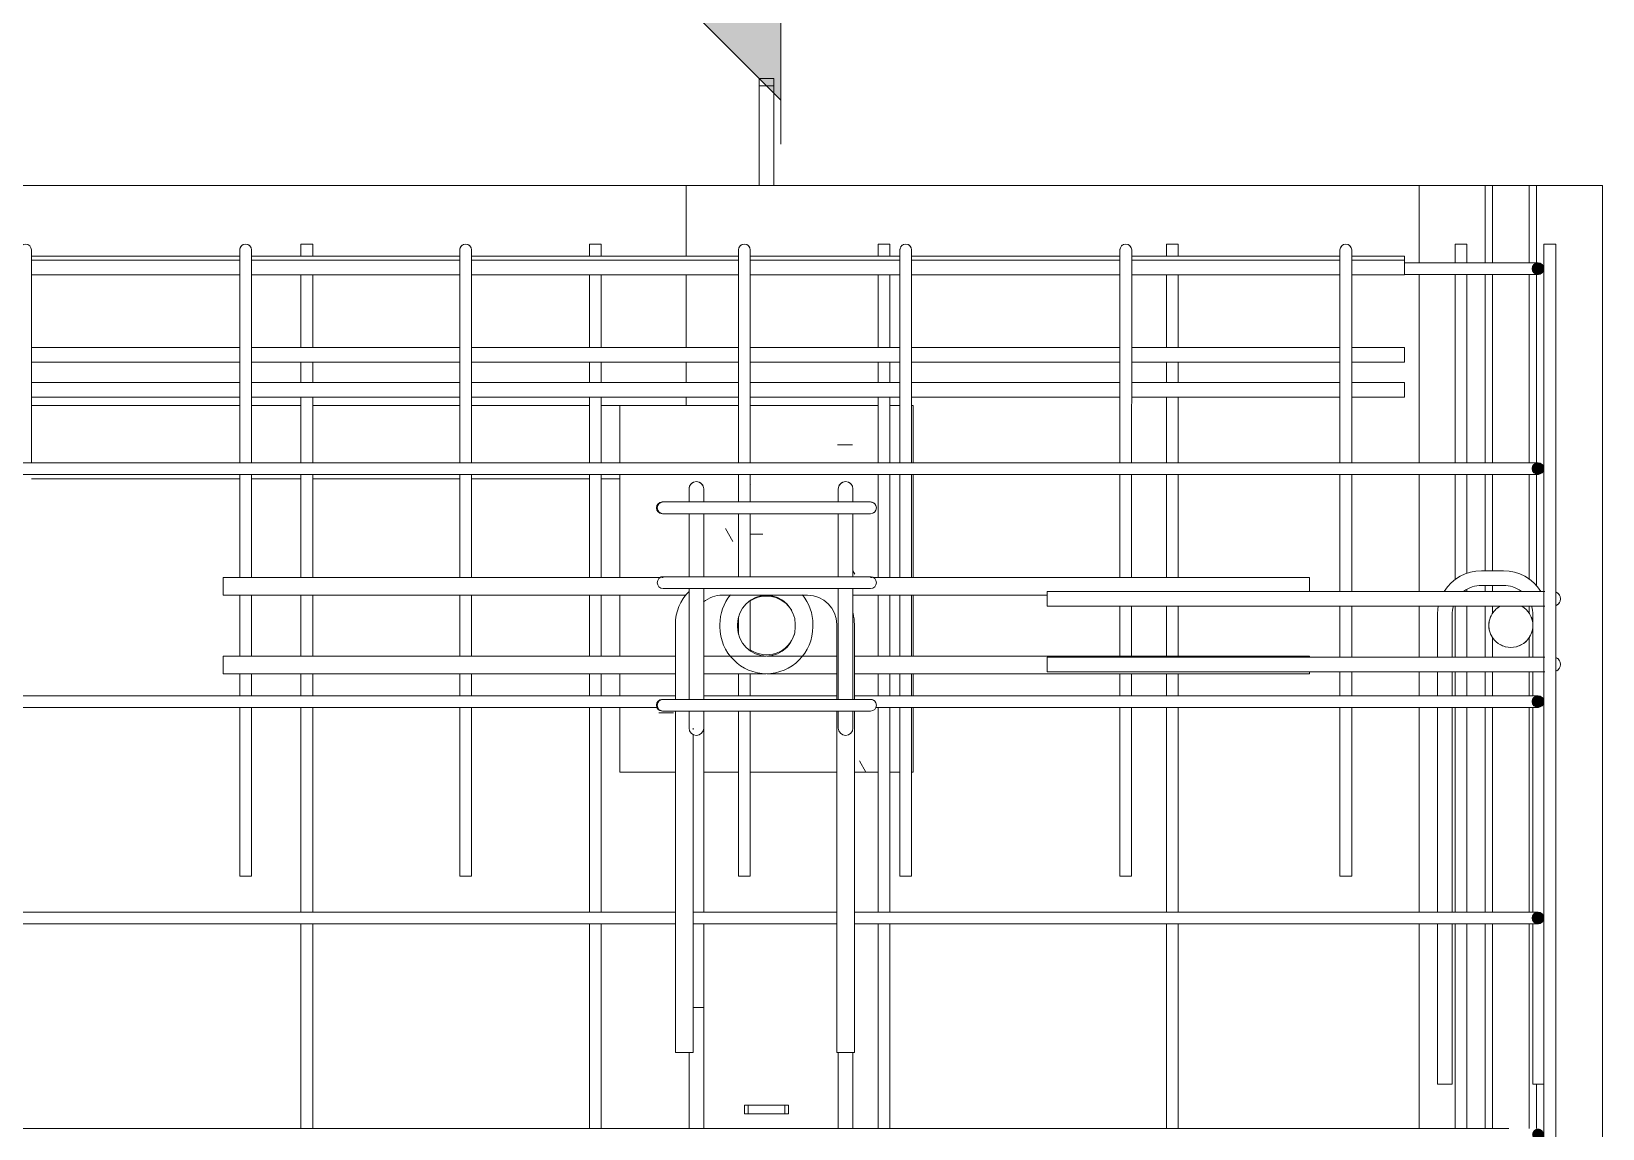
# Model space of a CAD drawing. Header units: millimetres. Extents: x 5559 to 16882, y -798 to 6095.
# Drawn here: x 8201 to 9272, y 2357 to 3105 of the extents above; entities that cross this region are included whole.
import ezdxf

# ---------------------------------------------------------------- set-up
doc = ezdxf.new("R2010")
doc.units = ezdxf.units.MM
for name, color, linetype, lineweight in [('A-GENM', 13, 'Continuous', 18), ('A-WALL', 113, 'Continuous', 18), ('G-ANNO-SYMB', 111, 'Continuous', 9), ('S-BEAM', 12, 'Continuous', 18), ('S-RBAR', 171, 'Continuous', 18)]:
    doc.layers.add(name, color=color, linetype=linetype, lineweight=lineweight)

# ---------------------------------------------------------------- blocks, each defined once
blk = doc.blocks.new('RR spread anchor face based - RR-SA-1_4-160-459834-Elevation Front Copy 1')
at = {"layer": 'A-GENM'}
for p, q in [((8687.4, 2373), (8689.9, 2373)), ((8687.4, 2367), (8687.4, 2373)), ((8689.9, 2367), (8687.4, 2367)), ((8689.9, 2373), (8714.9, 2373)), ((8689.9, 2367), (8689.9, 2373)), ((8714.9, 2367), (8689.9, 2367)), ((8714.9, 2373), (8717.4, 2373)), ((8714.9, 2367), (8714.9, 2373)), ((8717.4, 2367), (8714.9, 2367)), ((8717.4, 2373), (8717.4, 2367))]:
    blk.add_line(p, q, dxfattribs=at)
blk = doc.blocks.new('RR spread anchor face based - RR-SA-2_5-150-295850-Elevation Front Copy 1')
at = {"layer": 'A-GENM'}
for p, q in [((8697.4, 3068), (8697.4, 3073)), ((8707.4, 3073), (8697.4, 3073)), ((8697.4, 3000), (8697.4, 3068)), ((8707.4, 3068), (8697.4, 3068)), ((8707.4, 3073), (8707.4, 3068)), ((8707.4, 3068), (8707.4, 3000))]:
    blk.add_line(p, q, dxfattribs=at)
blk = doc.blocks.new('Detail View - M_Section Head - Filled_rfa-3-445012-Elevation Front Copy 1')
at = {"layer": 'G-ANNO-SYMB'}
h = blk.add_hatch(color=256, dxfattribs=at)
edge = h.paths.add_edge_path()
edge.add_line((8712.3, 3481.9), (8500.5, 3270))
edge.add_line((8500.5, 3270), (8712.3, 3058.2))
edge.add_line((8712.3, 3058.2), (8712.3, 3120.5))
edge.add_arc((8712.3, 3270.5), 150, 90, 270, ccw=False)
edge.add_line((8712.3, 3420.5), (8712.3, 3481.9))
for p, q in [((8500.5, 3270), (8712.3, 3481.9)), ((8712.3, 3481.9), (8712.3, 3420.5)), ((8712.3, 3058.2), (8500.5, 3270)), ((8712.3, 3120.5), (8712.3, 3058.2))]:
    blk.add_line(p, q, dxfattribs=at)
for start, end in [(90, 270), (90, 270), (270, 90)]:
    blk.add_arc((8712.3, 3270.5), 150, start, end, dxfattribs=at)

msp = doc.modelspace()

# ---------------------------------------------------------------- hatches: boundary and pattern name
at = {"layer": 'S-BEAM'}
h = msp.add_hatch(dxfattribs=at)
h.set_pattern_fill('FP_2', color=256, style=0, pattern_type=2)
h.set_pattern_definition([(0, (6068.51, -346.85), (243.84, 60.96), [10.058, -172.822, 10.058, -172.822, -975.36]), (0, (6068.51, -346.85), (243.84, 60.96), [-365.76, 10.058, -355.702, 10.058, -172.822, -426.72]), (0, (6068.51, -346.85), (243.84, 60.96), [-914.4, 10.058, -111.862, 10.058, -294.742]), (120, (6159.95, -316.37), (-174.7129, 180.6916), [10.058, -172.822, 10.058, -1148.182]), (120, (6159.95, -316.37), (-174.7129, 180.6916), [-192.938, -172.822, 10.058, -355.702, -609.6]), (120, (6159.95, -316.37), (-174.7129, 180.6916), [-731.52, 10.058, -172.822, 10.058, -416.662]), (120, (6159.95, -316.37), (-174.7129, 180.6916), [-924.458, -111.862, 10.058, -294.742]), (240, (6190.43, -194.45), (-69.1271, -241.6516), [10.058, -172.822, 10.058, -1148.182]), (240, (6190.43, -194.45), (-69.1271, -241.6516), [-192.938, -172.822, 10.058, -355.702, -609.6]), (240, (6190.43, -194.45), (-69.1271, -241.6516), [-731.52, 10.058, -172.822, 10.058, -416.662]), (240, (6190.43, -194.45), (-69.1271, -241.6516), [-924.458, -111.862, 10.058, -294.742])])
h.paths.add_polyline_path([(8793.37558, 2600), (8793.37484, 2644.09571), (8786.48982, 2644.09571), (8786.48982, 2600), (8793.37484, 2600)])
h.paths.add_polyline_path([(8778.48982, 2600), (8778.48982, 2644.09571), (8777.05226, 2644.09571), (8776.84516, 2643.59571), (8775.38106, 2642.13161), (8773.38106, 2641.59571), (8762.38115, 2641.59571), (8762.38115, 2600)])
h.paths.add_polyline_path([(8801.37558, 2600), (8802.38309, 2600), (8802.38309, 2644.09571), (8801.37558, 2644.09571), (8801.37558, 2600.80601)])
h.paths.add_polyline_path([(8733.49254, 2600), (8750.38115, 2600), (8750.38115, 2641.59571), (8691.37558, 2641.59571), (8691.37558, 2600)])
h.paths.add_polyline_path([(8683.37558, 2600), (8683.37484, 2641.59571), (8659.64747, 2641.59571), (8659.64747, 2600), (8683.37484, 2600)])
h.paths.add_polyline_path([(8613.23825, 2600), (8640.37928, 2600), (8640.37928, 2641.59571), (8630.00341, 2641.87383), (8628.97938, 2642.53329), (8627.38106, 2644.09571), (8602.38309, 2644.09571), (8602.38309, 2600)])
h.paths.add_polyline_path([(8659.64747, 2652.09571), (8683.37484, 2652.09571), (8683.37484, 2667.0625), (8659.64747, 2667.0625), (8659.64747, 2652.60655)])
h.paths.add_polyline_path([(8778.48982, 2652.09571), (8778.48982, 2667.0625), (8762.38115, 2667.0625), (8762.42013, 2652.09571), (8763.55611, 2652.09571)])
h.paths.add_polyline_path([(8786.48982, 2652.09571), (8793.37484, 2652.09571), (8793.37484, 2667.0625), (8786.48982, 2667.0625), (8786.48982, 2654.83122)])
h.paths.add_polyline_path([(8691.37558, 2652.09571), (8750.38115, 2652.09571), (8750.38115, 2667.0625), (8691.37558, 2667.0625), (8691.37558, 2654.83122)])
h.paths.add_polyline_path([(8640.37928, 2652.09571), (8640.37928, 2667.0625), (8602.38309, 2667.0625), (8602.38309, 2652.09571), (8613.23825, 2652.09571)])
h.paths.add_polyline_path([(8802.38309, 2652.09571), (8802.38309, 2667.0625), (8801.37558, 2667.0625), (8801.37558, 2652.09571)])
h.paths.add_polyline_path([(8671.79414, 2679.0625), (8678.05894, 2679.0625), (8674.98963, 2683.0625), (8671.79295, 2690.77997), (8670.70377, 2700.69141), (8671.79414, 2708.96677), (8674.99095, 2716.68309), (8678.05018, 2720.66995), (8671.79282, 2720.59274), (8667.2029, 2719.98847), (8662.37928, 2717.99046), (8659.64747, 2715.89427), (8659.64747, 2679.0625), (8671.79282, 2679.0625)])
h.paths.add_polyline_path([(8640.37928, 2679.0625), (8640.37928, 2700.66995), (8641.46965, 2708.95216), (8644.66647, 2716.66995), (8647.74454, 2720.68137), (8602.38309, 2720.68137), (8602.38309, 2679.0625), (8613.23825, 2679.0625)])
h.paths.add_polyline_path([(8729.75146, 2679.0625), (8750.38115, 2679.0625), (8750.38115, 2700.66995), (8749.69967, 2705.84633), (8747.70166, 2710.66995), (8744.52329, 2714.81208), (8740.38115, 2717.99046), (8735.55753, 2719.98847), (8729.77523, 2720.66995), (8726.71601, 2720.66995), (8729.77655, 2716.68137), (8732.97398, 2708.9589), (8734.06242, 2699.05246), (8732.89327, 2690.58693), (8729.77368, 2683.05875), (8726.70724, 2679.0625)])
h.paths.add_polyline_path([(8762.38115, 2679.0625), (8778.48982, 2679.0625), (8778.48982, 2720.68137), (8761.38393, 2720.68137), (8761.38393, 2708.24459), (8762.38115, 2700.66995), (8762.38115, 2688.01357)])
h.paths.add_polyline_path([(8786.48982, 2679.0625), (8793.37484, 2679.0625), (8793.37484, 2720.68137), (8786.48982, 2720.68137), (8786.48982, 2688.01357)])
h.paths.add_polyline_path([(8801.37558, 2679.0625), (8802.38309, 2679.0625), (8802.38309, 2720.68137), (8801.37558, 2720.68137), (8801.37558, 2688.01357)])
h.paths.add_polyline_path([(8702.38309, 2679.10472), (8708.19554, 2680.14028), (8712.7932, 2682.30274), (8716.75082, 2685.63227), (8719.75023, 2689.94924), (8719.10663, 2689.22202), (8716.11889, 2685.54607), (8712.06242, 2682.54666), (8707.2388, 2680.63927), (8701.23753, 2680.15082), (8697.20671, 2680.68148), (8691.37558, 2682.76115), (8692.70377, 2681.74199), (8697.52739, 2679.74398), (8702.06374, 2679.14676)])
h.paths.add_polyline_path([(8719.62006, 2710.10887), (8719.38293, 2710.68137), (8716.20455, 2714.8235), (8712.06242, 2718.00188), (8707.2388, 2719.99988), (8701.93665, 2720.58037), (8696.90067, 2719.74029), (8692.18889, 2717.6068), (8692.38309, 2717.32051), (8697.69281, 2719.38251), (8703.42896, 2719.86231), (8707.55947, 2719.31852), (8713.21604, 2716.68137), (8716.52523, 2714.14214), (8719.38425, 2710.41619)])
h.paths.add_polyline_path([(8659.64747, 2793.05437), (8649.81784, 2794.34846), (8650.31734, 2795.55437), (8652.14747, 2797.38449), (8654.64747, 2798.05437), (8657.14747, 2797.38449), (8658.9776, 2795.55437), (8659.4771, 2794.34846)])
h.paths.add_polyline_path([(8631.38106, 2732.68137), (8631.38106, 2733.13698), (8649.64747, 2733.13698), (8649.64747, 2776.17825), (8630.00341, 2776.45637), (8628.97938, 2777.11583), (8627.91695, 2778.17825), (8627.38106, 2780.17825), (8628.00341, 2782.26471), (8630.00341, 2783.90014), (8630.96813, 2784.04196), (8631.38106, 2781.21353), (8631.38106, 2784.17825), (8649.64747, 2784.17825), (8649.81784, 2793.05437), (8659.64747, 2793.05437), (8659.64747, 2784.17825), (8683.37484, 2784.17825), (8683.37484, 2802.9297), (8602.38309, 2802.9297), (8602.38309, 2732.68137), (8631.01017, 2732.68137)])
h.paths.add_polyline_path([(8761.38393, 2793.05437), (8751.5543, 2794.34846), (8752.0538, 2795.55437), (8753.88393, 2797.38449), (8756.38393, 2798.05437), (8758.88393, 2797.38449), (8760.71406, 2795.55437), (8761.33462, 2793.42891)])
h.paths.add_polyline_path([(8773.38106, 2776.17825), (8774.41633, 2784.04196), (8775.38106, 2783.64236), (8776.84516, 2782.17825), (8777.38106, 2780.17825), (8776.84516, 2778.17825), (8775.38106, 2776.71415), (8774.41633, 2776.31455)])
h.paths.add_polyline_path([(8778.48982, 2732.68137), (8778.48982, 2802.9297), (8691.37558, 2802.9297), (8691.37558, 2784.17825), (8751.38393, 2784.17825), (8751.5543, 2793.05437), (8761.38393, 2793.05437), (8761.38393, 2784.17825), (8773.38106, 2784.04196), (8773.38106, 2776.17825), (8761.38393, 2776.17825), (8761.38393, 2733.13698), (8773.38106, 2733.00069), (8773.38106, 2732.68137), (8777.38106, 2732.68137)])
h.paths.add_polyline_path([(8802.38309, 2732.68137), (8802.38309, 2802.9297), (8801.37558, 2802.9297), (8801.37558, 2732.68137)])
h.paths.add_polyline_path([(8786.48982, 2732.68137), (8793.37484, 2732.68137), (8793.37484, 2802.9297), (8786.48982, 2802.9297), (8786.48982, 2754.37826)])
h.paths.add_polyline_path([(8659.64747, 2733.13698), (8683.37484, 2733.13698), (8683.37484, 2776.17825), (8659.64747, 2776.17825), (8659.64747, 2747.21019)])
h.paths.add_polyline_path([(8733.36756, 2733.13698), (8751.38393, 2733.13698), (8751.38393, 2776.17825), (8691.37558, 2776.17825), (8691.37558, 2733.13698), (8728.52937, 2733.13698)])
h.paths.add_polyline_path([(8613.23825, 2810.9297), (8683.37484, 2810.9297), (8683.37484, 2850), (8602.38309, 2850), (8602.38309, 2810.9297)])
h.paths.add_polyline_path([(8733.49254, 2810.9297), (8778.48982, 2810.9297), (8778.48982, 2850), (8691.37834, 2850), (8691.37565, 2810.9297)])
h.paths.add_polyline_path([(8786.48982, 2810.9297), (8793.37484, 2810.9297), (8793.37484, 2850), (8786.48982, 2850), (8786.48982, 2814.45508)])
h.paths.add_polyline_path([(8802.38309, 2810.9297), (8802.38309, 2850), (8801.37834, 2850), (8801.37565, 2810.9297)])
h = msp.add_hatch(dxfattribs=at)
h.set_pattern_fill('FP_1', color=256, style=0, pattern_type=2)
h.set_pattern_definition([(0.0001, (8602.45, -346.85), (0.0098, 60.96), [0.0004, -0.00693, 0.0004, -0.04601]), (0.0001, (8602.45, -346.85), (0.0098, 60.96), [-0.00773, -0.00693, 0.0004, -0.01425, -0.02443]), (0.0001, (8602.45, -346.85), (0.0098, 60.96), [-0.02931, 0.0004, -0.00693, 0.0004, -0.0167]), (0.0001, (8602.45, -346.85), (0.0098, 60.96), [-0.03705, -0.00448, 0.0004, -0.01181]), (90.001, (8602.453, -316.368), (-0.0059736703314, 180.6919999232608), [8.711, -149.668, 8.711, -994.354]), (90.001, (8602.453, -316.368), (-0.0059736703314, 180.6919999232608), [-167.09, -149.668, 8.711, -308.047, -527.929]), (90.001, (8602.453, -316.368), (-0.0059736703314, 180.6919999232608), [-633.515, 8.711, -149.668, 8.711, -360.84]), (90.001, (8602.453, -316.368), (-0.0059736703314, 180.6919999232608), [-800.604, -96.875, 8.711, -255.254]), (269.999, (8602.454, -194.448), (-0.0013976230443, -241.6520000124126), [8.711, -149.668, -1003.065]), (269.999, (8602.454, -194.448), (-0.0013976230443, -241.6520000124126), [-158.379, 8.711, -149.668, -844.687]), (269.999, (8602.454, -194.448), (-0.0013976230443, -241.6520000124126), [-316.757, 8.711, -308.047, -527.929]), (269.999, (8602.454, -194.448), (-0.0013976230443, -241.6520000124126), [-633.515, 8.711, -149.668, -369.55]), (269.999, (8602.454, -194.448), (-0.0013976230443, -241.6520000124126), [-791.894, 8.711, -96.875, -263.965]), (269.999, (8602.454, -194.448), (-0.0013976230443, -241.6520000124126), [-897.479, 8.711, -255.254])])
h.paths.add_polyline_path([(8602.37808, 2652.09571), (8602.38309, 2652.09571), (8602.37808, 2667.0625)])
h.paths.add_polyline_path([(8602.37808, 2679.0625), (8602.38309, 2679.0625), (8602.37808, 2688.01357)])
h.paths.add_polyline_path([(8602.37808, 2732.68137), (8602.38309, 2732.68137), (8602.37808, 2800)])
h.paths.add_polyline_path([(8602.37918, 2810.9297), (8602.38309, 2810.9297), (8602.38016, 2820.74296)])
at = {"layer": 'S-RBAR'}
h = msp.add_hatch(color=256, dxfattribs=at)
edge = h.paths.add_edge_path()
edge.add_arc((9228.37808, 2943.26368), 4, 0, 360)
for points in [[(9228.37808, 2939.26368), (9232.18231, 2942.02762), (9230.72922, 2946.49975), (9226.02694, 2946.49975), (9224.57385, 2942.02762)], [(9228.37808, 2802.9297), (9232.18231, 2805.69363), (9230.72922, 2810.16577), (9226.02694, 2810.16577), (9224.57385, 2805.69363)], [(9228.37808, 2644.09571), (9232.18231, 2646.85965), (9230.72922, 2651.33178), (9226.02694, 2651.33178), (9224.57385, 2646.85965)], [(9228.37808, 2496.51173), (9232.18231, 2499.27566), (9230.72922, 2503.7478), (9226.02694, 2503.7478), (9224.57385, 2499.27566)]]:
    msp.add_hatch(color=256, dxfattribs=at).paths.add_polyline_path(points)
h = msp.add_hatch(color=256, dxfattribs=at)
edge = h.paths.add_edge_path()
edge.add_arc((9228.37808, 2806.9297), 4, 0, 360)
h = msp.add_hatch(color=256, dxfattribs=at)
edge = h.paths.add_edge_path()
edge.add_arc((9228.37808, 2648.09571), 4, 0, 360)
h = msp.add_hatch(color=256, dxfattribs=at)
edge = h.paths.add_edge_path()
edge.add_arc((9228.37808, 2500.51173), 4, 0, 360)
h = msp.add_hatch(color=256, dxfattribs=at)
edge = h.paths.add_edge_path()
edge.add_arc((9228.37808, 2352.92774), 4, 0, 360)

# ---------------------------------------------------------------- linework, layer by layer
at = {"layer": 'A-WALL'}
for p, q in [((9272.38409, 3000), (8647.63934, 3000)), ((9147.38409, 2947.26368), (9147.38409, 3000)), ((9192.38409, 2947.26368), (9192.38409, 3000)), ((9197.38349, 3000), (9197.38349, 2947.26368)), ((9222.38349, 2947.26368), (9222.38349, 3000)), ((9227.38409, 3000), (9227.38409, 2947.26368)), ((9272.38409, 3000), (9272.38409, -200)), ((9147.38409, 2810.9297), (9147.38409, 2939.26368)), ((9192.38409, 2810.9297), (9192.38409, 2939.26368)), ((9197.38349, 2939.26368), (9197.38349, 2810.9297)), ((9222.38349, 2810.9297), (9222.38349, 2939.26368)), ((9227.38409, 2939.26368), (9227.38409, 2810.9297)), ((9147.38409, 2723.12018), (9147.38409, 2802.9297)), ((9192.38409, 2737.32125), (9192.38409, 2802.9297)), ((9197.38349, 2802.9297), (9197.38349, 2737.32125)), ((9222.38349, 2731.37406), (9222.38349, 2802.9297)), ((9227.38409, 2802.9297), (9227.38409, 2726.84032)), ((9192.38409, 2723.12018), (9192.38409, 2727.32125)), ((9197.38349, 2727.32125), (9197.38349, 2723.12018)), ((9147.38409, 2678.44286), (9147.38409, 2713.12018)), ((9192.38409, 2678.44286), (9192.38409, 2713.12018)), ((9197.38349, 2713.12018), (9197.38349, 2708.29156)), ((9222.38349, 2708.29156), (9222.38349, 2713.12018)), ((9197.38349, 2691.70844), (9197.38349, 2678.44286)), ((9222.38349, 2678.44286), (9222.38349, 2691.70844)), ((9147.38409, 2652.09571), (9147.38409, 2668.44286)), ((9192.38409, 2652.09571), (9192.38409, 2668.44286)), ((9197.38349, 2668.44286), (9197.38349, 2652.09571)), ((9222.38349, 2652.09571), (9222.38349, 2668.44286)), ((9147.38409, 2504.51173), (9147.38409, 2644.09571)), ((9192.38409, 2504.51173), (9192.38409, 2644.09571)), ((9197.38349, 2644.09571), (9197.38349, 2504.51173)), ((9222.38349, 2504.51173), (9222.38349, 2644.09571)), ((9147.38409, 2356.92774), (9147.38409, 2496.51173)), ((9192.38409, 2356.92774), (9192.38409, 2496.51173)), ((9197.38349, 2496.51173), (9197.38349, 2356.92774)), ((9222.38349, 2356.92774), (9222.38349, 2496.51173)), ((9227.38409, 2387.32125), (9227.38409, 2356.92774))]:
    msp.add_line(p, q, dxfattribs=at)
at = {"layer": 'A-WALL', "flags": 128}
for points in [[(9197.38349, 2708.29156), (9196.635, 2707.03385), (9196.01263, 2705.70917), (9195.52231, 2704.33013), (9195.16871, 2702.90986), (9194.95519, 2701.46189), (9194.88379, 2700)], [(9194.88379, 2700), (9194.95519, 2698.53811), (9195.16871, 2697.09014), (9195.52231, 2695.66987), (9196.01263, 2694.29083), (9196.635, 2692.96615), (9197.38349, 2691.70844)], [(9224.88118, 2700.27786), (9224.81238, 2701.46189), (9224.59881, 2702.90986), (9224.24512, 2704.33013), (9223.75468, 2705.70917), (9223.13217, 2707.03385), (9222.38349, 2708.29156)], [(9222.38349, 2691.70844), (9223.13217, 2692.96615), (9223.75468, 2694.29083), (9224.24512, 2695.66987), (9224.59881, 2697.09014), (9224.81238, 2698.53811), (9224.88118, 2699.72214)]]:
    msp.add_lwpolyline(points, dxfattribs=at)
at = {"layer": 'A-WALL'}
for centre, start, end in [((9209.88349, 2700), 118.86274833, 146.44269024), ((9209.87808, 2700), 125.24692843, 133.6288477), ((9209.88349, 2700), 33.55730976, 61.13725167), ((9209.87808, 2700), 46.21840685, 55.3700882), ((9209.87808, 2700), 30.38673401, 40.37787985), ((9209.87808, 2700), 165.71191206, 180), ((9209.87808, 2700), 180, 194.28808794), ((9209.87808, 2700), 150.56643166, 163.1431314), ((9209.87808, 2700), 140.20157178, 149.30703222), ((9209.87808, 2700), 15.25908708, 29.6843961), ((9209.87808, 2700), 0.22924516, 14.66022938), ((9209.87808, 2700), 345.33977062, 359.77075484), ((9209.87808, 2700), 196.8568686, 209.43356834), ((9209.87808, 2700), 210.69296778, 219.79842822), ((9209.88349, 2700), 213.55730976, 326.44269024), ((9209.87808, 2700), 226.3711523, 233.68263535), ((9209.87808, 2700), 304.6299118, 313.78159315), ((9209.87808, 2700), 319.62212015, 329.61326599), ((9209.87808, 2700), 330.3156039, 344.74091292), ((9209.87808, 2700), 240.92041802, 255), ((9209.87808, 2700), 285, 299.18781925)]:
    msp.add_arc(centre, 15, start, end, dxfattribs=at)
at = {"layer": 'G-ANNO-SYMB'}
msp.add_line((8712.27158, 3090.49256), (8712.27158, 3028.06805), dxfattribs=at)
at = {"layer": 'S-BEAM'}
for p, q in [((7147.63934, 3000), (8647.63934, 3000)), ((8647.63934, 3000), (8647.63934, 2951.69579)), ((8647.63934, 2939.08054), (8647.63934, 2889.59867)), ((8647.63934, 2879.59867), (8647.63934, 2865.70171)), ((8343.37484, 2850), (8201.37834, 2850)), ((8385.10521, 2850), (8351.37834, 2850)), ((8493.37484, 2850), (8393.10521, 2850)), ((8581.79751, 2850), (8501.37834, 2850)), ((8647.63934, 2850), (8589.79751, 2850)), ((8602.38309, 2810.9297), (8602.38309, 2850)), ((8602.38309, 2850), (8683.37484, 2850)), ((8647.63934, 2855.70171), (8647.63934, 2850)), ((8691.37834, 2850), (8778.48982, 2850)), ((8786.48982, 2850), (8793.37484, 2850)), ((8801.37834, 2850), (8802.38309, 2850)), ((8802.38309, 2850), (8802.38309, 2810.9297)), ((8343.37484, 2800), (8201.37558, 2800)), ((8385.10521, 2800), (8351.37558, 2800)), ((8493.37484, 2800), (8393.10521, 2800)), ((8581.79751, 2800), (8501.37558, 2800)), ((8602.38309, 2800), (8589.79751, 2800)), ((8602.38309, 2732.68137), (8602.38309, 2802.9297)), ((8802.38309, 2802.9297), (8802.38309, 2732.68137)), ((8602.38309, 2679.0625), (8602.38309, 2720.68137)), ((8802.38309, 2720.68137), (8802.38309, 2679.0625)), ((8602.38309, 2652.09571), (8602.38309, 2667.0625)), ((8802.38309, 2667.0625), (8802.38309, 2652.09571)), ((8602.38309, 2600), (8602.38309, 2644.09571)), ((8802.38309, 2644.09571), (8802.38309, 2600)), ((8602.37808, 2600), (8602.38309, 2600)), ((8640.37928, 2600), (8602.38309, 2600)), ((8683.37558, 2600), (8659.64747, 2600)), ((8750.38115, 2600), (8691.37558, 2600)), ((8778.48982, 2600), (8762.38115, 2600)), ((8793.37558, 2600), (8786.48982, 2600)), ((8802.38309, 2600), (8801.37558, 2600))]:
    msp.add_line(p, q, dxfattribs=at)
for start, end in [(30.39425494, 123.64853183), (236.35146817, 342.82917467)]:
    msp.add_arc((8702.38309, 2700), 20, start, end, dxfattribs=at)
at = {"layer": 'S-RBAR'}
for p, q in [((8385.10521, 2960), (8385.10521, 2951.69579)), ((8385.10521, 2960), (8393.10521, 2960)), ((8393.10521, 2960), (8393.10521, 2951.69579)), ((8581.79751, 2960), (8581.79751, 2951.69579)), ((8581.79751, 2960), (8589.79751, 2960)), ((8589.79751, 2960), (8589.79751, 2951.69579)), ((8778.48982, 2960), (8778.48982, 2951.69579)), ((8778.48982, 2960), (8786.48982, 2960)), ((8786.48982, 2960), (8786.48982, 2951.69579)), ((8975.18213, 2960), (8975.18213, 2951.69579)), ((8975.18213, 2960), (8983.18213, 2960)), ((8983.18213, 2960), (8983.18213, 2951.69579)), ((9171.87444, 2960), (9171.87444, 2947.26368)), ((9171.87444, 2960), (9179.87444, 2960)), ((9179.87444, 2960), (9179.87444, 2947.26368)), ((9240.4319, 2960), (9232.4319, 2960)), ((9232.4319, -160), (9232.4319, 2960)), ((9240.4319, -160), (9240.4319, 2960)), ((8343.381, 2951.69579), (8201.381, 2951.69579)), ((8343.38112, 2949.08054), (8201.38112, 2949.08054)), ((8493.381, 2951.69579), (8351.381, 2951.69579)), ((8493.38112, 2949.08054), (8351.38112, 2949.08054)), ((8683.381, 2951.69579), (8501.381, 2951.69579)), ((8683.38112, 2949.08054), (8501.38112, 2949.08054)), ((8793.381, 2951.69579), (8691.381, 2951.69579)), ((8793.38112, 2949.08054), (8691.38112, 2949.08054)), ((8943.381, 2951.69579), (8801.381, 2951.69579)), ((8943.38112, 2949.08054), (8801.38112, 2949.08054)), ((9093.381, 2951.69579), (8951.381, 2951.69579)), ((9093.38112, 2949.08054), (8951.38112, 2949.08054)), ((9137.37848, 2951.69579), (9101.381, 2951.69579)), ((9137.38079, 2949.08054), (9101.38112, 2949.08054)), ((9137.37848, 2951.69579), (9137.37848, 2949.08054)), ((9137.38079, 2949.08054), (9137.38079, 2939.08054)), ((9137.38079, 2947.26368), (9208.37808, 2947.26368)), ((9208.37808, 2947.26368), (9228.37808, 2947.26368)), ((9226.02694, 2946.49975), (9224.57385, 2942.02762)), ((9230.72922, 2946.49975), (9226.02694, 2946.49975)), ((9232.18231, 2942.02762), (9230.72922, 2946.49975)), ((8343.3813, 2939.08054), (8201.3813, 2939.08054)), ((8201.38133, 2936), (8201.38133, 2893.33011)), ((8343.38133, 2936), (8343.38133, 2893.33011)), ((8493.3813, 2939.08054), (8351.3813, 2939.08054)), ((8351.38133, 2936), (8351.38133, 2893.33011)), ((8385.10521, 2939.08054), (8385.10521, 2889.59867)), ((8393.10521, 2939.08054), (8393.10521, 2889.59867)), ((8493.38133, 2936), (8493.38133, 2893.33011)), ((8683.3813, 2939.08054), (8501.3813, 2939.08054)), ((8501.38133, 2936), (8501.38133, 2893.33011)), ((8581.79751, 2939.08054), (8581.79751, 2889.59867)), ((8589.79751, 2939.08054), (8589.79751, 2889.59867)), ((8683.38133, 2936), (8683.38133, 2893.33011)), ((8793.3813, 2939.08054), (8691.3813, 2939.08054)), ((8691.38133, 2936), (8691.38133, 2893.33011)), ((8778.48982, 2939.08054), (8778.48982, 2889.59867)), ((8786.48982, 2939.08054), (8786.48982, 2889.59867)), ((8793.38133, 2936), (8793.38133, 2893.33011)), ((8943.3813, 2939.08054), (8801.3813, 2939.08054)), ((8801.38133, 2936), (8801.38133, 2893.33011)), ((8943.38133, 2936), (8943.38133, 2893.33011)), ((9093.3813, 2939.08054), (8951.3813, 2939.08054)), ((8951.38133, 2936), (8951.38133, 2893.33011)), ((8975.18213, 2939.08054), (8975.18213, 2889.59867)), ((8983.18213, 2939.08054), (8983.18213, 2889.59867)), ((9093.38133, 2936), (9093.38133, 2893.33011)), ((9137.38079, 2939.08054), (9101.3813, 2939.08054)), ((9101.38133, 2936), (9101.38133, 2893.33011)), ((9137.38079, 2939.26368), (9208.37808, 2939.26368)), ((9171.87444, 2939.26368), (9171.87444, 2810.9297)), ((9179.87444, 2939.26368), (9179.87444, 2810.9297)), ((9208.37808, 2939.26368), (9228.37808, 2939.26368)), ((9224.57385, 2942.02762), (9228.37808, 2939.26368)), ((9228.37808, 2939.26368), (9232.18231, 2942.02762)), ((8343.38128, 2889.59867), (8201.38128, 2889.59867)), ((8493.38128, 2889.59867), (8351.38128, 2889.59867)), ((8683.38128, 2889.59867), (8501.38128, 2889.59867)), ((8793.38128, 2889.59867), (8691.38128, 2889.59867)), ((8943.38128, 2889.59867), (8801.38128, 2889.59867)), ((9093.38128, 2889.59867), (8951.38128, 2889.59867)), ((9137.38079, 2889.59867), (9101.38128, 2889.59867)), ((9137.38079, 2889.59867), (9137.38079, 2879.59867)), ((8201.38082, 2874.76017), (8201.37608, 2827.41792)), ((8343.38107, 2879.59867), (8201.38107, 2879.59867)), ((8343.38082, 2874.76058), (8343.37608, 2827.41873)), ((8351.38082, 2874.76017), (8351.37608, 2827.41792)), ((8493.38107, 2879.59867), (8351.38107, 2879.59867)), ((8385.10521, 2879.59867), (8385.10521, 2865.70171)), ((8393.10521, 2879.59867), (8393.10521, 2865.70171)), ((8493.38082, 2874.76058), (8493.37608, 2827.41873)), ((8501.38082, 2874.76017), (8501.37608, 2827.41792)), ((8683.38107, 2879.59867), (8501.38107, 2879.59867)), ((8581.79751, 2879.59867), (8581.79751, 2865.70171)), ((8589.79751, 2879.59867), (8589.79751, 2865.70171)), ((8683.38082, 2874.76058), (8683.37608, 2827.41873)), ((8691.38082, 2874.76017), (8691.37608, 2827.41792)), ((8793.38107, 2879.59867), (8691.38107, 2879.59867)), ((8778.48982, 2879.59867), (8778.48982, 2865.70171)), ((8786.48982, 2879.59867), (8786.48982, 2865.70171)), ((8793.38082, 2874.76058), (8793.37608, 2827.41873)), ((8801.38082, 2874.76017), (8801.37608, 2827.41792)), ((8943.38107, 2879.59867), (8801.38107, 2879.59867)), ((8943.38082, 2874.76058), (8943.37608, 2827.41873)), ((8951.38082, 2874.76017), (8951.37608, 2827.41792)), ((9093.38106, 2879.59867), (8951.38107, 2879.59867)), ((8975.18213, 2879.59867), (8975.18213, 2865.70171)), ((8983.18213, 2879.59867), (8983.18213, 2865.70171)), ((9093.38082, 2874.76058), (9093.37608, 2827.41873)), ((9101.38082, 2874.76017), (9101.37608, 2827.41792)), ((9137.38079, 2879.59867), (9101.38106, 2879.59867)), ((8343.37992, 2865.70171), (8201.37992, 2865.70171)), ((8493.37992, 2865.70171), (8351.37992, 2865.70171)), ((8683.37992, 2865.70171), (8501.37992, 2865.70171)), ((8793.37992, 2865.70171), (8691.37992, 2865.70171)), ((8943.37992, 2865.70171), (8801.37992, 2865.70171)), ((9093.37992, 2865.70171), (8951.37992, 2865.70171)), ((9137.37848, 2865.70171), (9101.37992, 2865.70171)), ((9137.37848, 2865.70171), (9137.37848, 2855.70171)), ((8343.37892, 2855.70171), (8201.37892, 2855.70171)), ((8493.37892, 2855.70171), (8351.37892, 2855.70171)), ((8385.10521, 2855.70171), (8385.10521, 2810.9297)), ((8393.10521, 2855.70171), (8393.10521, 2810.9297)), ((8683.37892, 2855.70171), (8501.37892, 2855.70171)), ((8581.79751, 2855.70171), (8581.79751, 2810.9297)), ((8589.79751, 2855.70171), (8589.79751, 2810.9297)), ((8793.37892, 2855.70171), (8691.37892, 2855.70171)), ((8778.48982, 2855.70171), (8778.48982, 2810.9297)), ((8786.48982, 2855.70171), (8786.48982, 2810.9297)), ((8943.37891, 2855.70171), (8801.37892, 2855.70171)), ((9093.37891, 2855.70171), (8951.37891, 2855.70171)), ((8975.18213, 2855.70171), (8975.18213, 2810.9297)), ((8983.18213, 2855.70171), (8983.18213, 2810.9297)), ((9137.37848, 2855.70171), (9101.37891, 2855.70171)), ((6586.37808, 2810.9297), (9208.37808, 2810.9297)), ((9208.37808, 2810.9297), (9228.37808, 2810.9297)), ((9226.02694, 2810.16577), (9224.57385, 2805.69363)), ((9230.72922, 2810.16577), (9226.02694, 2810.16577)), ((9232.18231, 2805.69363), (9230.72922, 2810.16577)), ((6586.37808, 2802.9297), (9208.37808, 2802.9297)), ((8343.37558, 2802.9297), (8343.37558, 2732.68137)), ((8351.37558, 2802.9297), (8351.37558, 2732.68137)), ((8385.10521, 2802.9297), (8385.10521, 2732.68137)), ((8393.10521, 2802.9297), (8393.10521, 2732.68137)), ((8493.37558, 2802.9297), (8493.37558, 2732.68137)), ((8501.37558, 2802.9297), (8501.37558, 2732.68137)), ((8581.79751, 2802.9297), (8581.79751, 2732.68137)), ((8589.79751, 2802.9297), (8589.79751, 2732.68137)), ((8683.37558, 2802.9297), (8683.37558, 2784.17825)), ((8691.37558, 2802.9297), (8691.37558, 2784.17825)), ((8778.48982, 2802.9297), (8778.48982, 2732.68137)), ((8786.48982, 2802.9297), (8786.48982, 2732.68137)), ((8793.37558, 2802.9297), (8793.37558, 2732.68137)), ((8801.37558, 2802.9297), (8801.37558, 2732.68137)), ((8943.37558, 2802.9297), (8943.37558, 2732.68137)), ((8951.37558, 2802.9297), (8951.37558, 2732.68137)), ((8975.18213, 2802.9297), (8975.18213, 2732.68137)), ((8983.18213, 2802.9297), (8983.18213, 2732.68137)), ((9093.37558, 2802.9297), (9093.37558, 2723.12018)), ((9101.37558, 2802.9297), (9101.37558, 2723.12018)), ((9171.87444, 2802.9297), (9171.87444, 2731.00323)), ((9179.87444, 2802.9297), (9179.87444, 2735.37481)), ((9208.37808, 2802.9297), (9228.37808, 2802.9297)), ((9224.57385, 2805.69363), (9228.37808, 2802.9297)), ((9228.37808, 2802.9297), (9232.18231, 2805.69363)), ((8649.64747, 2784.74394), (8649.64747, 2793.05437)), ((8659.64747, 2784.74394), (8659.64747, 2793.05437)), ((8751.38393, 2784.74394), (8751.38393, 2793.05437)), ((8761.38393, 2784.74394), (8761.38393, 2793.05437)), ((8631.38106, 2784.17825), (8631.77438, 2784.17825)), ((8631.38106, 2776.17825), (8631.5586, 2776.17825)), ((8632.00341, 2784.17825), (8661.00341, 2784.17825)), ((8632.00341, 2776.17825), (8661.00341, 2776.17825)), ((8649.64747, 2768.05437), (8649.64747, 2776.39844)), ((8659.64747, 2768.05437), (8659.64747, 2776.39844)), ((8744.38106, 2784.17825), (8661.00341, 2784.17825)), ((8744.38106, 2776.17825), (8661.00341, 2776.17825)), ((8683.37558, 2776.17825), (8683.37558, 2733.13698)), ((8691.37558, 2776.17825), (8691.37558, 2733.13698)), ((8744.38106, 2784.17825), (8773.38106, 2784.17825)), ((8744.38106, 2776.17825), (8773.38106, 2776.17825)), ((8751.38393, 2768.05437), (8751.38393, 2776.39844)), ((8761.38393, 2768.05437), (8761.38393, 2776.39844)), ((8649.64747, 2768.05437), (8649.64747, 2733.13698)), ((8659.64747, 2768.05437), (8659.64747, 2733.13698)), ((8751.38393, 2768.05437), (8751.38393, 2733.13698)), ((8761.38393, 2768.05437), (8761.38393, 2733.13698)), ((8332.06374, 2732.68137), (8630.19722, 2732.68137)), ((8332.06374, 2720.68137), (8332.06374, 2732.68137)), ((8631.01017, 2732.68137), (8632.00341, 2732.68137)), ((8631.38106, 2733.13698), (8631.77438, 2733.13698)), ((8632.00341, 2733.13698), (8661.00341, 2733.13698)), ((8744.38106, 2733.13698), (8661.00341, 2733.13698)), ((8744.38106, 2733.13698), (8773.38106, 2733.13698)), ((8774.37429, 2732.68137), (8773.32478, 2732.68137)), ((9072.70244, 2732.68137), (8775.18724, 2732.68137)), ((9072.70244, 2732.68137), (9072.70244, 2723.12018)), ((9204.87027, 2737.32125), (9189.87027, 2737.32125)), ((8332.06374, 2720.68137), (8647.74454, 2720.68137)), ((8343.37558, 2720.68137), (8343.37558, 2679.0625)), ((8351.37558, 2720.68137), (8351.37558, 2679.0625)), ((8385.10521, 2720.68137), (8385.10521, 2679.0625)), ((8393.10521, 2720.68137), (8393.10521, 2679.0625)), ((8493.37558, 2720.68137), (8493.37558, 2679.0625)), ((8501.37558, 2720.68137), (8501.37558, 2679.0625)), ((8581.79751, 2720.68137), (8581.79751, 2679.0625)), ((8589.79751, 2720.68137), (8589.79751, 2679.0625)), ((8632.00341, 2725.13698), (8661.00341, 2725.13698)), ((8649.64747, 2725.13698), (8649.64747, 2655)), ((8659.64747, 2725.13698), (8659.64747, 2655)), ((8744.38106, 2725.13698), (8661.00341, 2725.13698)), ((8730.38115, 2720.66995), (8672.37928, 2720.66995)), ((8744.38106, 2725.13698), (8773.38106, 2725.13698)), ((8751.38393, 2725.13698), (8751.38393, 2655)), ((8761.38393, 2725.13698), (8761.38393, 2655)), ((8893.69342, 2720.68137), (8761.38393, 2720.68137)), ((8778.48982, 2720.68137), (8778.48982, 2679.0625)), ((8786.48982, 2720.68137), (8786.48982, 2679.0625)), ((8793.37558, 2720.68137), (8793.37558, 2679.0625)), ((8801.37558, 2720.68137), (8801.37558, 2679.0625)), ((9217.69342, 2723.12018), (8893.69342, 2723.12018)), ((8893.69342, 2723.12018), (8893.69342, 2713.12018)), ((9179.87444, 2724.64176), (9179.87444, 2723.12018)), ((9204.87027, 2727.32125), (9189.87027, 2727.32125)), ((9217.69342, 2723.12018), (9232.93244, 2723.12018)), ((8691.37558, 2716.98373), (8691.37558, 2682.76013)), ((9217.69342, 2713.12018), (8893.69342, 2713.12018)), ((8943.37558, 2713.12018), (8943.37558, 2679.0625)), ((8951.37558, 2713.12018), (8951.37558, 2679.0625)), ((8975.18213, 2713.12018), (8975.18213, 2679.0625)), ((8983.18213, 2713.12018), (8983.18213, 2679.0625)), ((9093.37558, 2713.12018), (9093.37558, 2678.44286)), ((9101.37558, 2713.12018), (9101.37558, 2678.44286)), ((9171.87444, 2713.12018), (9171.87444, 2678.44286)), ((9179.87444, 2713.12018), (9179.87444, 2678.44286)), ((9217.69342, 2713.12018), (9232.93244, 2713.12018)), ((8640.37928, 2700.66995), (8640.37928, 2649.59571)), ((8670.70244, 2700.68137), (8670.70244, 2699.0625)), ((8682.70244, 2700.68137), (8682.70244, 2699.0625)), ((8683.37558, 2705.85775), (8683.37558, 2693.88612)), ((8722.06374, 2700.68137), (8722.06374, 2699.0625)), ((8734.06374, 2700.68137), (8734.06374, 2699.0625)), ((8750.38115, 2649.59571), (8750.38115, 2700.66995)), ((8762.38115, 2649.59571), (8762.38115, 2700.66995)), ((9159.87027, 2707.32125), (9159.87027, 2678.44286)), ((9169.87027, 2707.32125), (9169.87027, 2678.44286)), ((9224.87027, 2678.44286), (9224.87027, 2707.32125)), ((8640.37928, 2679.0625), (8332.06374, 2679.0625)), ((8332.06374, 2679.0625), (8332.06374, 2667.0625)), ((8702.06374, 2679.0625), (8659.64747, 2679.0625)), ((8702.70244, 2679.0625), (8750.38115, 2679.0625)), ((8762.38115, 2679.0625), (9072.70244, 2679.0625)), ((9217.69342, 2678.44286), (8893.69342, 2678.44286)), ((8893.69342, 2678.44286), (8893.69342, 2668.44286)), ((9072.70244, 2678.44286), (9072.70244, 2679.0625)), ((9217.69342, 2678.44286), (9232.93244, 2678.44286)), ((8640.37928, 2667.0625), (8332.06374, 2667.0625)), ((8343.37558, 2667.0625), (8343.37558, 2652.09571)), ((8351.37558, 2667.0625), (8351.37558, 2652.09571)), ((8385.10521, 2667.0625), (8385.10521, 2652.09571)), ((8393.10521, 2667.0625), (8393.10521, 2652.09571)), ((8493.37558, 2667.0625), (8493.37558, 2652.09571)), ((8501.37558, 2667.0625), (8501.37558, 2652.09571)), ((8581.79751, 2667.0625), (8581.79751, 2652.09571)), ((8589.79751, 2667.0625), (8589.79751, 2652.09571)), ((8702.06374, 2667.0625), (8659.64747, 2667.0625)), ((8683.37558, 2667.0625), (8683.37558, 2652.09571)), ((8691.37558, 2667.0625), (8691.37558, 2652.09571)), ((8702.70244, 2667.0625), (8750.38115, 2667.0625)), ((8762.38115, 2667.0625), (9072.70244, 2667.0625)), ((8778.48982, 2667.0625), (8778.48982, 2652.09571)), ((8786.48982, 2667.0625), (8786.48982, 2652.09571)), ((8793.37558, 2667.0625), (8793.37558, 2652.09571)), ((8801.37558, 2667.0625), (8801.37558, 2652.09571)), ((9217.69342, 2668.44286), (8893.69342, 2668.44286)), ((8943.37558, 2667.0625), (8943.37558, 2652.09571)), ((8951.37558, 2667.0625), (8951.37558, 2652.09571)), ((8975.18213, 2667.0625), (8975.18213, 2652.09571)), ((8983.18213, 2667.0625), (8983.18213, 2652.09571)), ((9072.70244, 2667.0625), (9072.70244, 2668.44286)), ((9093.37558, 2668.44286), (9093.37558, 2652.09571)), ((9101.37558, 2668.44286), (9101.37558, 2652.09571)), ((9159.87027, 2668.44286), (9159.87027, 2652.09571)), ((9169.87027, 2668.44286), (9169.87027, 2652.09571)), ((9171.87444, 2668.44286), (9171.87444, 2652.09571)), ((9179.87444, 2668.44286), (9179.87444, 2652.09571)), ((9217.69342, 2668.44286), (9232.93244, 2668.44286)), ((9224.87027, 2652.09571), (9224.87027, 2668.44286)), ((7152.44717, 2652.09571), (8640.37928, 2652.09571)), ((8631.38106, 2649.59571), (8631.77438, 2649.59571)), ((8632.00341, 2649.59571), (8661.00341, 2649.59571)), ((8649.64747, 2649.38886), (8649.64747, 2655)), ((8659.64747, 2649.38886), (8659.64747, 2655)), ((8659.64747, 2652.09571), (8750.38115, 2652.09571)), ((8744.38106, 2649.59571), (8661.00341, 2649.59571)), ((8744.38106, 2649.59571), (8773.38106, 2649.59571)), ((8751.38393, 2649.38886), (8751.38393, 2655)), ((8761.38393, 2649.38886), (8761.38393, 2655)), ((8762.38115, 2652.09571), (9208.37808, 2652.09571)), ((9208.37808, 2652.09571), (9228.37808, 2652.09571)), ((9226.02694, 2651.33178), (9224.57385, 2646.85965)), ((9224.57385, 2646.85965), (9228.37808, 2644.09571)), ((9230.72922, 2651.33178), (9226.02694, 2651.33178)), ((9228.37808, 2644.09571), (9232.18231, 2646.85965)), ((9232.18231, 2646.85965), (9230.72922, 2651.33178)), ((7167.11828, 2644.09571), (8627.70985, 2644.09571)), ((8343.37558, 2644.09571), (8343.37558, 2528.9525)), ((8351.37558, 2644.09571), (8351.37558, 2528.9525)), ((8385.10521, 2644.09571), (8385.10521, 2504.51173)), ((8393.10521, 2644.09571), (8393.10521, 2504.51173)), ((8493.37558, 2644.09571), (8493.37558, 2528.9525)), ((8501.37558, 2644.09571), (8501.37558, 2528.9525)), ((8581.79751, 2644.09571), (8581.79751, 2504.51173)), ((8589.79751, 2644.09571), (8589.79751, 2504.51173)), ((8631.38106, 2641.59571), (8631.5586, 2641.59571)), ((8632.00341, 2641.59571), (8661.00341, 2641.59571)), ((8640.37928, 2641.59571), (8640.37928, 2408.8542)), ((8649.64747, 2630), (8649.64747, 2641.39696)), ((8659.64747, 2630), (8659.64747, 2641.39696)), ((8744.38106, 2641.59571), (8661.00341, 2641.59571)), ((8683.37558, 2641.59571), (8683.37558, 2528.9525)), ((8691.37558, 2641.59571), (8691.37558, 2528.9525)), ((8744.38106, 2641.59571), (8773.38106, 2641.59571)), ((8750.38115, 2408.8542), (8750.38115, 2641.59571)), ((8751.38393, 2630), (8751.38393, 2641.39696)), ((8761.38393, 2630), (8761.38393, 2641.39696)), ((8762.38115, 2408.8542), (8762.38115, 2641.59571)), ((8777.05226, 2644.09571), (9208.37808, 2644.09571)), ((8778.48982, 2644.09571), (8778.48982, 2504.51173)), ((8786.48982, 2644.09571), (8786.48982, 2504.51173)), ((8793.37558, 2644.09571), (8793.37558, 2528.9525)), ((8801.37558, 2644.09571), (8801.37558, 2528.9525)), ((8943.37558, 2644.09571), (8943.37558, 2528.9525)), ((8951.37558, 2644.09571), (8951.37558, 2528.9525)), ((8975.18213, 2644.09571), (8975.18213, 2504.51173)), ((8983.18213, 2644.09571), (8983.18213, 2504.51173)), ((9093.37558, 2644.09571), (9093.37558, 2528.9525)), ((9101.37558, 2644.09571), (9101.37558, 2528.9525)), ((9159.87027, 2644.09571), (9159.87027, 2504.51173)), ((9169.87027, 2644.09571), (9169.87027, 2504.51173)), ((9171.87444, 2644.09571), (9171.87444, 2504.51173)), ((9179.87444, 2644.09571), (9179.87444, 2504.51173)), ((9208.37808, 2644.09571), (9228.37808, 2644.09571)), ((9224.87027, 2504.51173), (9224.87027, 2644.09571)), ((8652.37928, 2630), (8652.37928, 2629.04312)), ((8652.37928, 2625.57385), (8652.37928, 2408.8542)), ((8659.64747, 2630), (8659.64747, 2605)), ((8659.64747, 2605), (8659.64747, 2504.51173)), ((8343.37558, 2528.9525), (8351.37558, 2528.9525)), ((8493.37558, 2528.9525), (8501.37558, 2528.9525)), ((8683.37558, 2528.9525), (8691.37558, 2528.9525)), ((8793.37558, 2528.9525), (8801.37558, 2528.9525)), ((8943.37558, 2528.9525), (8951.37558, 2528.9525)), ((9093.37558, 2528.9525), (9101.37558, 2528.9525)), ((7152.44717, 2504.51173), (8640.37928, 2504.51173)), ((7152.44717, 2496.51173), (8640.37928, 2496.51173)), ((8385.10521, 2496.51173), (8385.10521, 2356.92774)), ((8393.10521, 2496.51173), (8393.10521, 2356.92774)), ((8581.79751, 2496.51173), (8581.79751, 2356.92774)), ((8589.79751, 2496.51173), (8589.79751, 2356.92774)), ((8652.37928, 2504.51173), (8750.38115, 2504.51173)), ((8652.37928, 2496.51173), (8750.38115, 2496.51173)), ((8659.64747, 2496.51173), (8659.64747, 2439.59818)), ((8762.38115, 2504.51173), (9208.37808, 2504.51173)), ((8762.38115, 2496.51173), (9208.37808, 2496.51173)), ((8778.48982, 2496.51173), (8778.48982, 2356.92774)), ((8786.48982, 2496.51173), (8786.48982, 2356.92774)), ((8975.18213, 2496.51173), (8975.18213, 2356.92774)), ((8983.18213, 2496.51173), (8983.18213, 2356.92774)), ((9159.87027, 2496.51173), (9159.87027, 2387.32125)), ((9169.87027, 2496.51173), (9169.87027, 2387.32125)), ((9171.87444, 2496.51173), (9171.87444, 2356.92774)), ((9179.87444, 2496.51173), (9179.87444, 2356.92774)), ((9208.37808, 2504.51173), (9228.37808, 2504.51173)), ((9208.37808, 2496.51173), (9228.37808, 2496.51173)), ((9226.02694, 2503.7478), (9224.57385, 2499.27566)), ((9224.57385, 2499.27566), (9228.37808, 2496.51173)), ((9224.87027, 2387.32125), (9224.87027, 2496.51173)), ((9230.72922, 2503.7478), (9226.02694, 2503.7478)), ((9228.37808, 2496.51173), (9232.18231, 2499.27566)), ((9232.18231, 2499.27566), (9230.72922, 2503.7478)), ((8652.37928, 2439.59818), (8659.64747, 2439.59818)), ((8659.64747, 2356.92774), (8659.64747, 2439.59818)), ((8640.37928, 2408.8542), (8652.37928, 2408.8542)), ((8649.64747, 2356.92774), (8649.64747, 2408.8542)), ((8762.38115, 2408.8542), (8750.38115, 2408.8542)), ((8751.38393, 2356.92774), (8751.38393, 2408.8542)), ((8761.38393, 2356.92774), (8761.38393, 2408.8542)), ((9159.87027, 2387.32125), (9169.87027, 2387.32125)), ((9232.42727, 2387.32125), (9224.87027, 2387.32125)), ((6586.37808, 2356.92774), (9208.37808, 2356.92774))]:
    msp.add_line(p, q, dxfattribs=at)
for centre in [(9228.37808, 2943.26368), (9228.37808, 2806.9297), (9228.37808, 2648.09571), (9228.37808, 2500.51173)]:
    msp.add_circle(centre, 4, dxfattribs=at)
for centre, radius, start, end in [((8197.38053, 2956), 4, 0, 180), ((8347.37564, 2956), 4, 165, 180), ((8347.38053, 2956), 4, 0, 180), ((8347.37564, 2956), 4, 120, 150), ((8347.37564, 2956), 4, 30, 60), ((8497.37564, 2956), 4, 165, 180), ((8497.38053, 2956), 4, 0, 180), ((8497.37564, 2956), 4, 120, 150), ((8497.37564, 2956), 4, 30, 60), ((8687.37564, 2956), 4, 165, 180), ((8687.38053, 2956), 4, 0, 180), ((8687.37564, 2956), 4, 120, 150), ((8687.37564, 2956), 4, 30, 60), ((8797.37564, 2956), 4, 165, 180), ((8797.38053, 2956), 4, 0, 180), ((8797.37564, 2956), 4, 120, 150), ((8797.37564, 2956), 4, 30, 60), ((8947.37564, 2956), 4, 165, 180), ((8947.38053, 2956), 4, 0, 180), ((8947.37564, 2956), 4, 120, 150), ((8947.37564, 2956), 4, 30, 60), ((9097.37564, 2956), 4, 165, 180), ((9097.38053, 2956), 4, 0, 180), ((9097.37564, 2956), 4, 120, 150), ((9097.37564, 2956), 4, 30, 60), ((9228.37808, 2943.26368), 4, 270, 90), ((9228.37808, 2806.9297), 4, 270, 90), ((8654.64747, 2793.05437), 5, 0, 180), ((8654.64747, 2793.05437), 5, 120, 150), ((8654.64747, 2793.05437), 5, 30, 60), ((8756.38393, 2793.05437), 5, 0, 180), ((8756.38393, 2793.05437), 5, 120, 150), ((8756.38393, 2793.05437), 5, 30, 60), ((8654.64747, 2793.05437), 5, 165, 180), ((8756.38393, 2793.05437), 5, 165, 180), ((8631.38106, 2780.17825), 4, 90, 270), ((8632.00341, 2780.17825), 4, 90, 270), ((8632.00341, 2780.17825), 4, 120, 150), ((8632.00341, 2780.17825), 4, 210, 240), ((8632.00341, 2780.17825), 4, 98.6983503, 105), ((8773.38106, 2780.17825), 4, 75, 90), ((8773.38106, 2780.17825), 4, 270, 90), ((8773.38106, 2780.17825), 4, 30, 60), ((8773.38106, 2780.17825), 4, 300, 330), ((8632.00341, 2729.13698), 4, 90, 270), ((8631.38106, 2729.13698), 4, 90, 116.98646647), ((8632.00341, 2729.13698), 4, 98.6983503, 105), ((8773.38106, 2729.13698), 4, 75, 90), ((8773.38106, 2729.13698), 4, 270, 90), ((9189.87027, 2707.32125), 30, 90, 148.07122571), ((9204.87027, 2707.32125), 30, 31.92877429, 90), ((8672.37928, 2700.66995), 32, 135.30791909, 180), ((8672.37928, 2700.66995), 20, 90, 129.89275803), ((8702.70244, 2700.68137), 32, 140.97254181, 180), ((8702.70244, 2700.68137), 20, 90.25131956, 180), ((8702.06374, 2700.68137), 20, 360, 89.74868044), ((8702.06374, 2700.68137), 32, 0, 39.02745819), ((8730.38115, 2700.66995), 20, 360, 90), ((8730.38115, 2700.66995), 32, 48.67708246, 50.42618082), ((9189.87027, 2707.32125), 20, 90, 127.18095642), ((9204.87027, 2707.32125), 20, 52.81904358, 90), ((9238.69342, 2718.12018), 5, 290.52757673, 69.47242327), ((9238.69342, 2718.12018), 5, 30, 60), ((9189.87027, 2707.32125), 30, 168.79733818, 180), ((9189.87027, 2707.32125), 20, 163.06407734, 180), ((9204.87027, 2707.32125), 20, 0, 16.93592266), ((9238.69342, 2718.12018), 5, 300, 330), ((8702.70244, 2699.0625), 32, 180, 270), ((8702.70244, 2699.0625), 20, 180, 270), ((8702.06374, 2699.0625), 20, 270, 360), ((8702.06374, 2699.0625), 32, 270, 0), ((8730.38115, 2700.66995), 32, 0, 13.71851297), ((9238.69342, 2673.44286), 5, 290.52757673, 69.47242327), ((9238.69342, 2673.44286), 5, 30, 60), ((9238.69342, 2673.44286), 5, 300, 330), ((8631.38106, 2645.59571), 4, 90, 270), ((8632.00341, 2645.59571), 4, 90, 270), ((8632.00341, 2645.59571), 4, 120, 150), ((8632.00341, 2645.59571), 4, 98.6983503, 105), ((8773.38106, 2645.59571), 4, 75, 90), ((8773.38106, 2645.59571), 4, 270, 90), ((8773.38106, 2645.59571), 4, 30, 60), ((9228.37808, 2648.09571), 4, 270, 90), ((8632.00341, 2645.59571), 4, 210, 240), ((8773.38106, 2645.59571), 4, 300, 330), ((8654.64747, 2630), 5, 180, 360), ((8756.38393, 2630), 5, 180, 360), ((9228.37808, 2500.51173), 4, 270, 90)]:
    msp.add_arc(centre, radius, start, end, dxfattribs=at)
for centre, start_param, end_param in [((8201.38053, 2936), 4.7123889804, 6.2831853072), ((8343.38053, 2936), 4.7123889804, 6.2831853072), ((8351.38053, 2936), 4.7123889804, 6.2831853072), ((8493.38053, 2936), 4.7123889804, 6.2831853072), ((8501.38053, 2936), 4.7123889804, 6.2831853072), ((8683.38053, 2936), 4.7123889804, 6.2831853072), ((8691.38053, 2936), 4.7123889804, 6.2831853072), ((8793.38053, 2936), 4.7123889804, 6.2831853072), ((8801.38053, 2936), 4.7123889804, 6.2831853072), ((8943.38053, 2936), 4.7123889804, 6.2831853072), ((8951.38053, 2936), 4.7123889804, 6.2831853072), ((9093.38053, 2936), 4.7123889804, 6.2831853072), ((9101.38053, 2936), 4.7123889804, 6.2831853072), ((8201.38053, 2893.33011), 3.5220990322, 4.7123889804), ((8343.38053, 2893.33011), 3.5220990293, 4.7123889804), ((8351.38053, 2893.33011), 3.5220990322, 4.7123889804), ((8493.38053, 2893.33011), 3.5220990308, 4.7123889804), ((8501.38053, 2893.33011), 3.5220990314, 4.7123889804), ((8683.38053, 2893.33011), 3.5220990314, 4.7123889804), ((8691.38053, 2893.33011), 3.5220990322, 4.7123889804), ((8793.38053, 2893.33011), 3.5220990301, 4.7123889804), ((8801.38053, 2893.33011), 3.5220990301, 4.7123889804), ((8943.38053, 2893.33011), 3.5220990322, 4.7123889804), ((8951.38053, 2893.33011), 3.5220990301, 4.7123889804), ((9093.38053, 2893.33011), 3.5220990322, 4.7123889804), ((9101.38053, 2893.33011), 3.5220990322, 4.7123889804), ((8201.37638, 2808.84879), 0.3805063771, 1.4603451297), ((8343.37638, 2808.84879), 0.3805063771, 1.4603451298), ((8351.37638, 2808.84879), 0.3805063771, 1.46034513), ((8493.37638, 2808.84879), 0.3805063771, 1.4603451299), ((8501.37638, 2808.84879), 0.3805063771, 1.4603451297), ((8683.37638, 2808.84879), 0.3805063786, 1.4603451301), ((8691.37638, 2808.84879), 0.3805063778, 1.4603451298), ((8793.37638, 2808.84879), 0.3805063771, 1.4603451299), ((8801.37638, 2808.84879), 0.3805063771, 1.4603451299), ((8943.37638, 2808.84879), 0.3805063771, 1.4603451297), ((8951.37638, 2808.84879), 0.3805063771, 1.4603451297), ((9093.37638, 2808.84879), 0.3805063771, 1.46034513), ((9101.37638, 2808.84879), 0.3805063771, 1.46034513)]:
    msp.add_ellipse(centre, major_axis=(0, 20), ratio=0.0000400737, start_param=start_param, end_param=end_param, dxfattribs=at)

# ---------------------------------------------------------------- block references
at = {"layer": 'A-GENM'}
for name in ['RR spread anchor face based - RR-SA-2_5-150-295850-Elevation Front Copy 1', 'RR spread anchor face based - RR-SA-1_4-160-459834-Elevation Front Copy 1']:
    msp.add_blockref(name, (0, 0), dxfattribs=at)
at = {"layer": 'G-ANNO-SYMB'}
msp.add_blockref('Detail View - M_Section Head - Filled_rfa-3-445012-Elevation Front Copy 1', (0, 0), dxfattribs=at)

doc.saveas('drawing.dxf')
